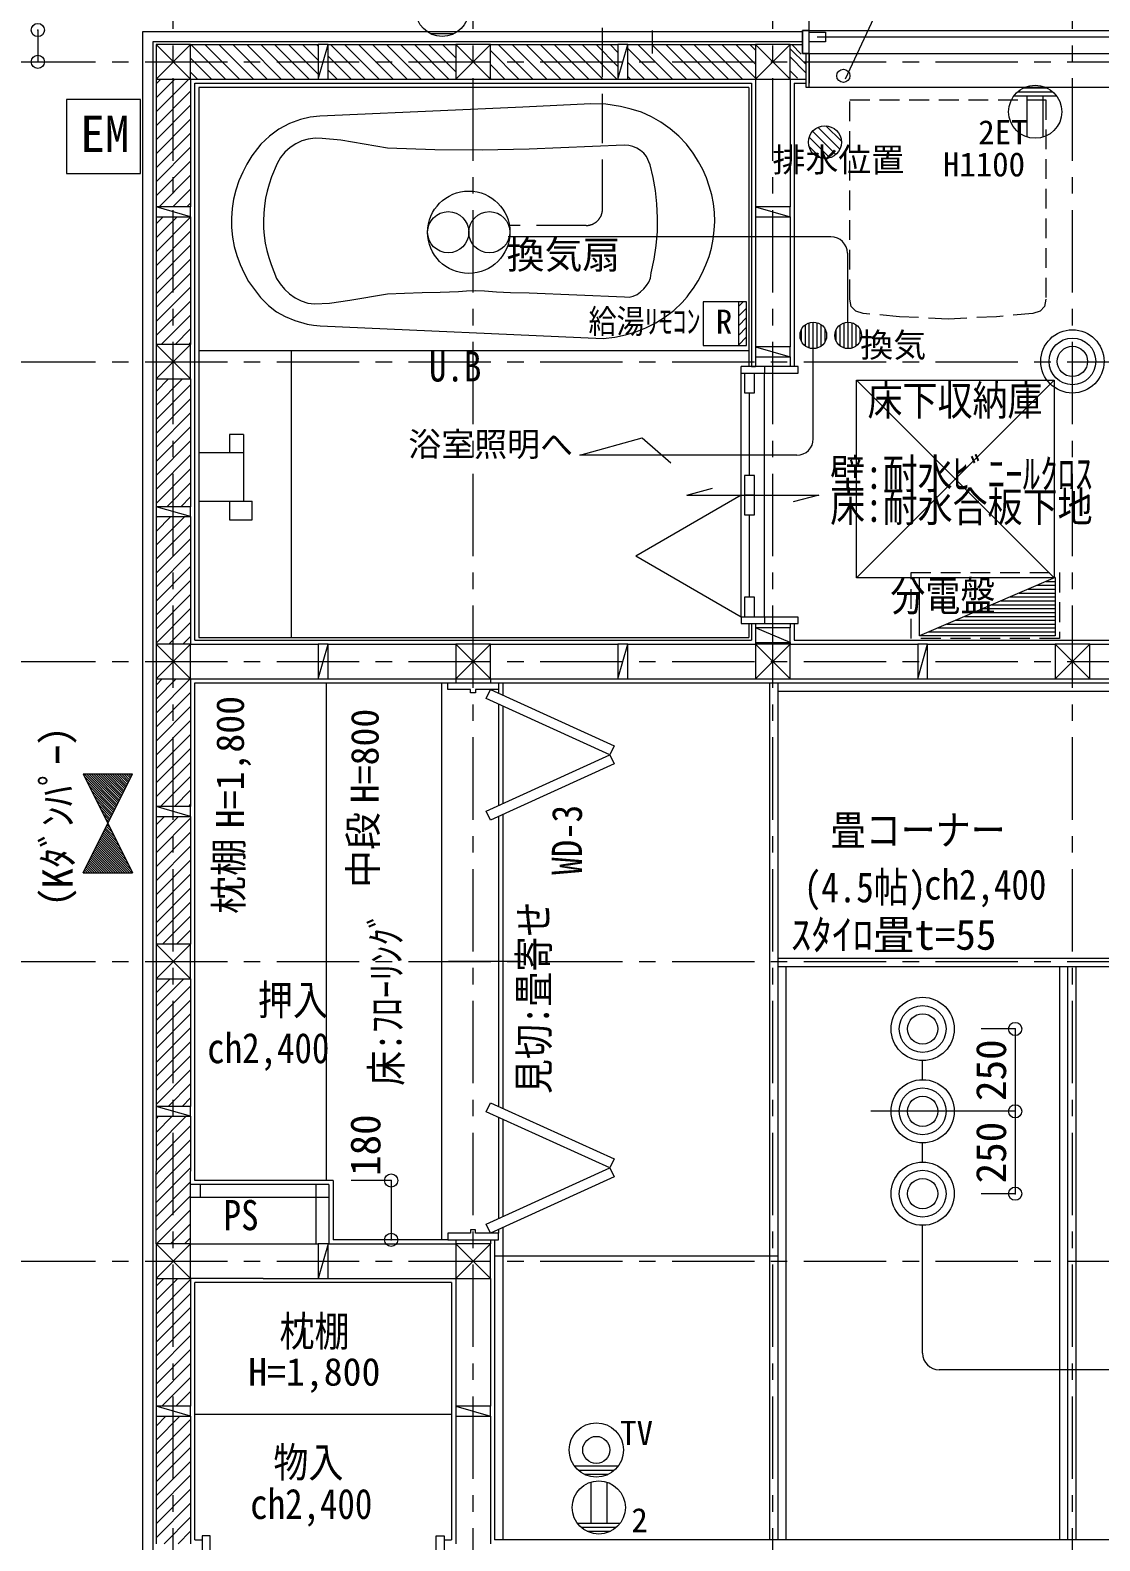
# Model space of a CAD drawing. Units: millimetres at full size, sheet at 1:50. Extents: x -16792 to 54909, y -26252 to 25759.
# Drawn here: x -5591 to -2343, y -940 to 3645 of the extents above; entities that cross this region are included whole.
import ezdxf
from ezdxf.enums import TextEntityAlignment as Align

# ---------------------------------------------------------------- set-up
doc = ezdxf.new("R2010")
doc.units = ezdxf.units.MM
doc.header["$LTSCALE"] = 50
doc.header["$PDMODE"] = 32
doc.header["$PDSIZE"] = 40
for name, pattern in [('CHAIN1', [8, 5, -1, 1, -1]), ('DASHED1', [1.8, 1.2, -0.6]), ('DASHED3', [4, 3, -1])]:
    doc.linetypes.add(name, pattern=pattern)
for name, color, linetype, lineweight in [('3-1_通り芯・通り番号', 7, 'Continuous', 13), ('3-2_柱(黄)', 4, 'Continuous', 5), ('3-3_仕上線(黄)', 3, 'Continuous', 20), ('3-4_下地・間柱(水色)', 4, 'Continuous', 5), ('3-5_サッシ・室内建具', 7, 'Continuous', 13), ('3-6_住宅設備・造作', 4, 'Continuous', 5), ('3-8_ハッチング', 1, 'Continuous', 9), ('3-9_建築設備', 5, 'Continuous', 13), ('3-A_文字', 7, 'Continuous', 13), ('3-F_寸法・方位', 7, 'Continuous', 13), ('8-1', 134, 'Continuous', 13), ('8-2', 6, 'Continuous', 13), ('8-A', 6, 'Continuous', 13), ('8-F', 7, 'Continuous', 13), ('C-0', 6, 'Continuous', 13)]:
    doc.layers.add(name, color=color, linetype=linetype, lineweight=lineweight)
doc.layers.add('C-A', color=6, linetype='Continuous')
doc.styles.add('ＭＳ ゴシック', font='')
doc.styles.get('ＭＳ ゴシック').set_extended_font_data('MS Gothic')

msp = doc.modelspace()

# ---------------------------------------------------------------- linework, layer by layer
at = {"layer": '3-1_通り芯・通り番号', "color": 1, "linetype": 'CHAIN1', "lineweight": 9}
for p, q in [((-5156.26, -5551.2), (-5156.26, 6242.32)), ((-4246.26, -5551.2), (-4246.26, 6242.32)), ((-3336.26, -5551.2), (-3336.26, 6242.32)), ((-2426.26, -5551.2), (-2426.26, 6242.32)), ((-7242.18, 3548.8), (4082.32, 3548.8)), ((-7242.18, 2638.8), (4082.32, 2638.8)), ((-7242.18, 1728.8), (4082.32, 1728.8)), ((-7242.18, 818.8), (4082.32, 818.8)), ((-7242.18, -91.2), (4082.32, -91.2))]:
    msp.add_line(p, q, dxfattribs=at)
at = {"layer": '3-2_柱(黄)'}
for p, q in [((-5208.76, 3601.3), (-5103.76, 3496.3)), ((-5103.76, 3601.3), (-5208.76, 3496.3)), ((-4298.76, 3601.3), (-4193.76, 3496.3)), ((-4193.76, 3601.3), (-4298.76, 3496.3)), ((-3388.76, 3601.3), (-3283.76, 3496.3)), ((-3283.76, 3601.3), (-3388.76, 3496.3)), ((-5208.76, 2586.3), (-5103.76, 2691.3)), ((-5208.76, 2691.3), (-5103.76, 2586.3)), ((-3283.76, 1786.3), (-3388.76, 1831.3)), ((-5208.76, 1781.3), (-5103.76, 1676.3)), ((-5103.76, 1781.3), (-5208.76, 1676.3)), ((-4298.76, 1781.3), (-4193.76, 1676.3)), ((-4193.76, 1781.3), (-4298.76, 1676.3)), ((-3388.76, 1781.3), (-3283.76, 1676.3)), ((-3283.76, 1781.3), (-3388.76, 1676.3)), ((-2478.76, 1781.3), (-2373.76, 1676.3)), ((-2373.76, 1781.3), (-2478.76, 1676.3)), ((-5208.76, 766.3), (-5103.76, 871.3)), ((-5208.76, 871.3), (-5103.76, 766.3)), ((-5208.76, -38.7), (-5103.76, -143.7)), ((-5103.76, -38.7), (-5208.76, -143.7)), ((-4298.76, -38.7), (-4193.76, -143.7)), ((-4193.76, -38.7), (-4298.76, -143.7))]:
    msp.add_line(p, q, dxfattribs=at)
at = {"layer": '3-2_柱(黄)', "color": 3, "lineweight": 20}
for points in [[(-5208.76, 3601.3), (-5208.76, 3496.3), (-5103.76, 3496.3), (-5103.76, 3601.3)], [(-4298.76, 3601.3), (-4298.76, 3496.3), (-4193.76, 3496.3), (-4193.76, 3601.3)], [(-3388.76, 3601.3), (-3388.76, 3496.3), (-3283.76, 3496.3), (-3283.76, 3601.3)], [(-5208.76, 2586.3), (-5103.76, 2586.3), (-5103.76, 2691.3), (-5208.76, 2691.3)], [(-5208.76, 1781.3), (-5208.76, 1676.3), (-5103.76, 1676.3), (-5103.76, 1781.3)], [(-4298.76, 1781.3), (-4298.76, 1676.3), (-4193.76, 1676.3), (-4193.76, 1781.3)], [(-3388.76, 1781.3), (-3388.76, 1676.3), (-3283.76, 1676.3), (-3283.76, 1781.3)], [(-2478.76, 1781.3), (-2478.76, 1676.3), (-2373.76, 1676.3), (-2373.76, 1781.3)], [(-5208.76, 766.3), (-5103.76, 766.3), (-5103.76, 871.3), (-5208.76, 871.3)], [(-5208.76, -38.7), (-5208.76, -143.7), (-5103.76, -143.7), (-5103.76, -38.7)], [(-4298.76, -38.7), (-4298.76, -143.7), (-4193.76, -143.7), (-4193.76, -38.7)]]:
    msp.add_lwpolyline(points, close=True, dxfattribs=at)
at = {"layer": '3-3_仕上線(黄)'}
for p, q in [((-5248.76, 3641.3), (-4246.26, 3641.3)), ((-5248.76, 2638.8), (-5248.76, 3641.3)), ((-4246.26, 3641.3), (-3246.26, 3641.3)), ((-5091.26, 3483.8), (-4246.26, 3483.8)), ((-5091.26, 2638.8), (-5091.26, 3483.8)), ((-4246.26, 3483.8), (-3401.26, 3483.8)), ((-3401.26, 3483.8), (-3401.26, 2623.8)), ((-3271.26, 3483.8), (-3271.26, 2623.8)), ((-3271.26, 3483.8), (-3236.26, 3483.8)), ((-5248.76, 1728.8), (-5248.76, 2638.8)), ((-5091.26, 1793.8), (-5091.26, 2638.8)), ((-3401.26, 1843.8), (-3401.26, 1793.8)), ((-3271.26, 1843.8), (-3271.26, 1793.8)), ((-5091.26, 1793.8), (-4246.26, 1793.8)), ((-4246.26, 1793.8), (-3401.26, 1793.8)), ((-5248.76, 818.8), (-5248.76, 1728.8)), ((-5091.26, 1663.8), (-4323.26, 1663.8)), ((-5091.26, 818.8), (-5091.26, 1663.8)), ((-5248.76, 181.8), (-5248.76, 818.8)), ((-5091.26, 153.8), (-5091.26, 818.8)), ((-5248.76, -91.2), (-5248.76, 181.8)), ((-4671.26, 153.8), (-5091.26, 153.8)), ((-4671.26, 153.8), (-4671.26, -26.2)), ((-4323.26, -26.2), (-4671.26, -26.2)), ((-5248.76, -1001.2), (-5248.76, -91.2)), ((-5091.26, -936.2), (-5091.26, -156.2)), ((-4311.26, -156.2), (-4311.26, -936.2)), ((-5091.26, -936.2), (-5068.26, -936.2)), ((-4334.26, -936.2), (-4311.26, -936.2)), ((-3336.26, -936.2), (-4181.26, -936.2)), ((-2426.26, -936.2), (-3336.26, -936.2)), ((-1451.26, -936.2), (-2426.26, -936.2))]:
    msp.add_line(p, q, dxfattribs=at)
for points in [[(-3271.26, 1793.8), (-2426.26, 1793.8), (-1581.26, 1793.8)], [(-4169.26, 1663.8), (-1581.26, 1663.8), (-1581.26, 1246.3)], [(-4181.26, -26.2), (-4181.26, -91.2), (-4181.26, -936.2)], [(-4311.26, -156.2), (-4883.26, -156.2), (-5091.26, -156.2)]]:
    msp.add_lwpolyline(points, dxfattribs=at)
at = {"layer": '3-4_下地・間柱(水色)'}
for p, q in [((-5217.76, 2638.8), (-5217.76, 3610.3)), ((-5217.76, 3610.3), (-4246.26, 3610.3)), ((-5103.76, 3601.3), (-4716.26, 3601.3)), ((-4716.26, 3496.3), (-4686.26, 3601.3)), ((-4686.26, 3601.3), (-4716.26, 3601.3)), ((-4716.26, 3601.3), (-4716.26, 3496.3)), ((-4686.26, 3496.3), (-4686.26, 3601.3)), ((-4686.26, 3601.3), (-4298.76, 3601.3)), ((-4246.26, 3610.3), (-3246.26, 3610.3)), ((-4193.76, 3601.3), (-3806.26, 3601.3)), ((-3806.26, 3496.3), (-3776.26, 3601.3)), ((-3776.26, 3601.3), (-3806.26, 3601.3)), ((-3806.26, 3601.3), (-3806.26, 3496.3)), ((-3776.26, 3601.3), (-3388.76, 3601.3)), ((-3776.26, 3496.3), (-3776.26, 3601.3)), ((-3283.76, 3601.3), (-3246.26, 3601.3)), ((-5103.76, 3496.3), (-5103.76, 3108.8)), ((-5103.76, 3496.3), (-4716.26, 3496.3)), ((-4716.26, 3496.3), (-4686.26, 3496.3)), ((-4686.26, 3496.3), (-4298.76, 3496.3)), ((-4193.76, 3496.3), (-3806.26, 3496.3)), ((-3806.26, 3496.3), (-3776.26, 3496.3)), ((-3776.26, 3496.3), (-3388.76, 3496.3)), ((-3388.76, 3496.3), (-3388.76, 3108.8)), ((-3283.76, 3496.3), (-3261.26, 3496.3)), ((-3283.76, 3496.3), (-3283.76, 3108.8)), ((-3132.67, 3283.91), (-3199.09, 3350.33)), ((-3128.08, 3307.6), (-3175.39, 3354.92)), ((-3162.71, 3257.38), (-3225.61, 3320.28)), ((-3144.72, 3267.68), (-3215.32, 3338.27)), ((-3190.08, 3256.46), (-3226.53, 3292.92)), ((-5103.76, 3078.8), (-5208.76, 3108.8)), ((-5103.76, 3108.8), (-5208.76, 3108.8)), ((-5208.76, 3078.8), (-5208.76, 2691.3)), ((-5208.76, 3078.8), (-5103.76, 3078.8)), ((-5103.76, 3078.8), (-5103.76, 3108.8)), ((-5103.76, 3078.8), (-5103.76, 2691.3)), ((-3388.76, 3108.8), (-3283.76, 3078.8)), ((-3388.76, 3108.8), (-3388.76, 3078.8)), ((-3283.76, 3108.8), (-3388.76, 3108.8)), ((-3388.76, 3078.8), (-3283.76, 3078.8)), ((-3388.76, 3078.8), (-3388.76, 2683.8)), ((-3283.76, 3078.8), (-3283.76, 3108.8)), ((-3283.76, 3078.8), (-3283.76, 2683.8)), ((-3388.76, 2683.8), (-3283.76, 2653.8)), ((-3388.76, 2683.8), (-3388.76, 2653.8)), ((-3283.76, 2683.8), (-3388.76, 2683.8)), ((-3283.76, 2653.8), (-3283.76, 2683.8)), ((-5217.76, 1728.8), (-5217.76, 2638.8)), ((-3388.76, 2653.8), (-3283.76, 2653.8)), ((-3388.76, 2653.8), (-3388.76, 2623.8)), ((-3283.76, 2653.8), (-3283.76, 2623.8)), ((-5208.76, 2586.3), (-5208.76, 2198.8)), ((-5103.76, 2586.3), (-5103.76, 2198.8)), ((-5103.76, 2168.8), (-5208.76, 2198.8)), ((-5208.76, 2198.8), (-5208.76, 2168.8)), ((-5103.76, 2198.8), (-5208.76, 2198.8)), ((-5208.76, 2168.8), (-5103.76, 2168.8)), ((-5208.76, 2168.8), (-5208.76, 1781.3)), ((-5103.76, 2168.8), (-5103.76, 2198.8)), ((-5103.76, 2168.8), (-5103.76, 1781.3)), ((-3388.76, 1843.8), (-3388.76, 1831.3)), ((-3283.76, 1843.8), (-3283.76, 1831.3)), ((-3388.76, 1831.3), (-3388.76, 1786.3)), ((-3283.76, 1831.3), (-3388.76, 1831.3)), ((-3283.76, 1786.3), (-3283.76, 1831.3)), ((-5103.76, 1781.3), (-4716.26, 1781.3)), ((-4716.26, 1676.3), (-4686.26, 1781.3)), ((-4686.26, 1781.3), (-4716.26, 1781.3)), ((-4716.26, 1781.3), (-4716.26, 1676.3)), ((-4686.26, 1676.3), (-4686.26, 1781.3)), ((-4686.26, 1781.3), (-4298.76, 1781.3)), ((-4193.76, 1781.3), (-3806.26, 1781.3)), ((-3806.26, 1676.3), (-3776.26, 1781.3)), ((-3776.26, 1781.3), (-3806.26, 1781.3)), ((-3806.26, 1781.3), (-3806.26, 1676.3)), ((-3776.26, 1676.3), (-3776.26, 1781.3)), ((-3776.26, 1781.3), (-3388.76, 1781.3)), ((-3388.76, 1786.3), (-3283.76, 1786.3)), ((-3388.76, 1786.3), (-3388.76, 1781.3)), ((-3283.76, 1786.3), (-3283.76, 1781.3)), ((-3283.76, 1781.3), (-2896.26, 1781.3)), ((-2896.26, 1676.3), (-2866.26, 1781.3)), ((-2866.26, 1781.3), (-2896.26, 1781.3)), ((-2896.26, 1781.3), (-2896.26, 1676.3)), ((-2866.26, 1676.3), (-2866.26, 1781.3)), ((-2866.26, 1781.3), (-2478.76, 1781.3)), ((-2373.76, 1781.3), (-1986.26, 1781.3)), ((-5217.76, 818.8), (-5217.76, 1728.8)), ((-5208.76, 1676.3), (-5208.76, 1288.8)), ((-5103.76, 1676.3), (-5103.76, 1288.8)), ((-5103.76, 1676.3), (-4716.26, 1676.3)), ((-4716.26, 1676.3), (-4686.26, 1676.3)), ((-4691.26, 153.8), (-4691.26, 1663.8)), ((-4686.26, 1676.3), (-4298.76, 1676.3)), ((-4341.26, -26.2), (-4341.26, 1663.8)), ((-4298.76, 1676.3), (-4298.76, 1663.8)), ((-4193.76, 1676.3), (-4193.76, 1663.8)), ((-4193.76, 1676.3), (-3806.26, 1676.3)), ((-3806.26, 1676.3), (-3776.26, 1676.3)), ((-3776.26, 1676.3), (-3388.76, 1676.3)), ((-3321.26, 1663.8), (-3321.26, -936.2)), ((-3283.76, 1676.3), (-2896.26, 1676.3)), ((-2896.26, 1676.3), (-2866.26, 1676.3)), ((-2866.26, 1676.3), (-2478.76, 1676.3)), ((-2373.76, 1676.3), (-1986.26, 1676.3)), ((-4298.76, 1643.8), (-4298.76, 1643.7)), ((-4169.26, 1643.8), (-4169.26, 1632.66)), ((-4169.26, 1599.7), (-4169.26, 1291.73)), ((-5103.76, 1258.8), (-5208.76, 1288.8)), ((-5208.76, 1288.8), (-5208.76, 1258.8)), ((-5103.76, 1288.8), (-5208.76, 1288.8)), ((-5103.76, 1258.8), (-5103.76, 1288.8)), ((-5208.76, 1258.8), (-5208.76, 871.3)), ((-5208.76, 1258.8), (-5103.76, 1258.8)), ((-5103.76, 1258.8), (-5103.76, 871.3)), ((-4169.26, 1258.78), (-4169.26, 378.83)), ((-5217.76, 181.8), (-5217.76, 818.8)), ((-3321.26, 803.8), (-1581.26, 803.8)), ((-2441.26, 803.8), (-2441.26, -936.2)), ((-5208.76, 766.3), (-5208.76, 378.8)), ((-5103.76, 766.3), (-5103.76, 378.8)), ((-5103.76, 348.8), (-5208.76, 378.8)), ((-5208.76, 378.8), (-5208.76, 348.8)), ((-5103.76, 378.8), (-5208.76, 378.8)), ((-5103.76, 348.8), (-5103.76, 378.8)), ((-5208.76, 348.8), (-5103.76, 348.8)), ((-5208.76, 348.8), (-5208.76, 181.8)), ((-5103.76, 348.8), (-5103.76, 199.8)), ((-4169.26, 345.87), (-4169.26, 37.9)), ((-5217.76, -91.2), (-5217.76, 181.8)), ((-5208.76, -38.7), (-5208.76, 181.8)), ((-5103.76, -38.7), (-5103.76, 163.8)), ((-4683.76, 141.75), (-5103.76, 141.75)), ((-5073.76, 101.75), (-5073.76, 141.75)), ((-4723.76, 141.75), (-4723.76, -38.7)), ((-4683.76, 141.75), (-4683.76, -38.7)), ((-4683.76, 101.75), (-5103.76, 101.75)), ((-4169.26, 4.94), (-4169.26, -6.2)), ((-5103.76, -38.7), (-4716.26, -38.7)), ((-4686.26, -38.7), (-4716.26, -143.7)), ((-4716.26, -38.7), (-4716.26, -143.7)), ((-4686.26, -38.7), (-4716.26, -38.7)), ((-4298.76, -26.2), (-4298.76, -38.7)), ((-4193.76, -26.2), (-4193.76, -38.7)), ((-5217.76, -1001.2), (-5217.76, -91.2)), ((-3321.26, -76.2), (-4181.26, -76.2)), ((-5208.76, -143.7), (-5208.76, -531.2)), ((-4883.26, -143.7), (-5103.76, -143.7)), ((-5103.76, -143.7), (-5103.76, -531.2)), ((-4883.26, -143.7), (-4716.26, -143.7)), ((-4716.26, -143.7), (-4686.26, -143.7)), ((-4686.26, -143.7), (-4298.76, -143.7)), ((-4298.76, -143.7), (-4298.76, -531.2)), ((-4193.76, -143.7), (-4193.76, -531.2)), ((-5103.76, -561.2), (-5208.76, -531.2)), ((-5208.76, -531.2), (-5208.76, -561.2)), ((-5103.76, -531.2), (-5208.76, -531.2)), ((-5103.76, -561.2), (-5103.76, -531.2)), ((-4298.76, -531.2), (-4193.76, -561.2)), ((-4298.76, -531.2), (-4298.76, -561.2)), ((-4193.76, -531.2), (-4298.76, -531.2)), ((-4193.76, -561.2), (-4193.76, -531.2)), ((-5208.76, -561.2), (-5103.76, -561.2)), ((-5208.76, -561.2), (-5208.76, -948.7)), ((-5103.76, -561.2), (-5103.76, -948.7)), ((-4311.26, -556.2), (-5091.26, -556.2)), ((-4298.76, -561.2), (-4193.76, -561.2)), ((-4298.76, -561.2), (-4298.76, -948.7)), ((-4193.76, -561.2), (-4193.76, -948.7))]:
    msp.add_line(p, q, dxfattribs=at)
at = {"layer": '3-4_下地・間柱(水色)', "color": 1, "lineweight": 9}
for p, q in [((-4156.26, 1663.8), (-4156.26, 1626.75)), ((-3346.26, 1663.8), (-3346.26, -936.2)), ((-3321.26, 1638.8), (-1581.26, 1638.8)), ((-4156.26, 1593.79), (-4156.26, 1297.65)), ((-4156.26, 1264.69), (-4156.26, 372.91)), ((-3321.26, 828.8), (-1581.26, 828.8)), ((-3296.26, 803.8), (-3296.26, -936.2)), ((-2466.26, 803.8), (-2466.26, -936.2)), ((-2416.26, 803.8), (-2416.26, -936.2)), ((-4156.26, 339.96), (-4156.26, 43.81)), ((-4156.26, 10.86), (-4156.26, -936.2))]:
    msp.add_line(p, q, dxfattribs=at)
at = {"layer": '3-4_下地・間柱(水色)'}
for points in [[(-5208.76, 3496.3), (-5208.76, 3108.8), (-5208.76, 3078.8)], [(-4686.26, -143.7), (-4686.26, -38.7), (-4298.76, -38.7)]]:
    msp.add_lwpolyline(points, dxfattribs=at)
msp.add_circle((-3178.01, 3304.98), 50, dxfattribs=at)
at = {"layer": '3-5_サッシ・室内建具'}
for p, q in [((-3226.26, 3644.3), (-3246.26, 3644.3)), ((-3246.26, 3574.3), (-3246.26, 3644.3)), ((-3246.26, 3644.3), (-1626.26, 3644.3)), ((-3246.26, 3641.3), (-3246.26, 3632.3)), ((-3226.26, 3471.8), (-3226.26, 3644.3)), ((-3201.26, 3624.3), (-1651.26, 3624.3)), ((-3226.26, 3574.3), (-3246.26, 3574.3)), ((-3246.26, 3574.3), (-1626.26, 3574.3)), ((-3236.26, 3471.8), (-1616.26, 3471.8)), ((-3259.26, 2623.8), (-3431.76, 2623.8)), ((-3431.76, 2603.8), (-3431.76, 2623.8)), ((-3401.26, 2623.8), (-3388.76, 2623.8)), ((-3361.76, 2623.8), (-3361.76, 2603.8)), ((-3259.26, 2603.8), (-3259.26, 2623.8)), ((-3431.76, 1863.8), (-3431.76, 2603.8)), ((-3431.76, 2603.8), (-3259.26, 2603.8)), ((-3421.76, 2603.8), (-3421.76, 2543.8)), ((-3391.76, 2543.8), (-3391.76, 2603.8)), ((-3361.76, 1863.8), (-3361.76, 2603.8)), ((-3421.76, 2543.8), (-3391.76, 2543.8)), ((-3406.76, 2293.8), (-3406.76, 2543.8)), ((-3421.76, 2293.8), (-3421.76, 2173.8)), ((-3391.76, 2293.8), (-3421.76, 2293.8)), ((-3391.76, 2173.8), (-3391.76, 2293.8)), ((-3596.76, 2233.8), (-3519.48, 2254.51)), ((-3431.86, 2233.8), (-3752.29, 2048.8)), ((-3596.76, 2233.8), (-3196.76, 2233.8)), ((-3391.76, 2233.8), (-3421.76, 2233.8)), ((-3196.76, 2233.8), (-3274.03, 2213.1)), ((-3421.76, 2173.8), (-3391.76, 2173.8)), ((-3406.76, 1923.8), (-3406.76, 2173.8)), ((-3431.86, 1863.8), (-3752.29, 2048.8)), ((-3391.76, 1863.8), (-3391.76, 1923.8)), ((-3259.26, 1863.8), (-3431.76, 1863.8)), ((-3431.76, 1863.8), (-3431.76, 1843.8)), ((-3401.26, 1843.8), (-3388.76, 1843.8)), ((-3361.76, 1863.8), (-3361.76, 1843.8)), ((-4323.26, 1643.8), (-4323.26, 1663.8)), ((-4323.26, 1663.8), (-4169.26, 1663.8)), ((-4169.26, 1663.8), (-4169.26, 1643.8)), ((-4253.76, 1643.8), (-4323.26, 1643.8)), ((-4253.76, 1633.8), (-4253.76, 1643.8)), ((-4169.26, 1643.8), (-4238.76, 1643.8)), ((-4101.26, 818.8), (-4321.26, 818.8)), ((-4238.76, -6.2), (-4238.76, 3.8)), ((-4253.76, -6.2), (-4323.26, -6.2)), ((-4323.26, -6.2), (-4323.26, -26.2)), ((-4169.26, -6.2), (-4238.76, -6.2)), ((-5044.26, -924.2), (-5068.26, -924.2)), ((-5044.26, -993.7), (-5044.26, -924.2)), ((-4358.26, -924.2), (-4334.26, -924.2)), ((-4358.26, -993.7), (-4358.26, -924.2)), ((-4334.26, -924.2), (-4334.26, -1078.2))]:
    msp.add_line(p, q, dxfattribs=at)
at = {"layer": '3-5_サッシ・室内建具', "linetype": 'DASHED1'}
msp.add_lwpolyline([(-3226.26, 3644.3), (-3226.26, 3894.3), (-1626.26, 3894.3)], dxfattribs=at)
at = {"layer": '3-5_サッシ・室内建具'}
for points in [[(-3115.02, 3497.55), (-3001.03, 3742.8), (-2581.39, 3742.8)], [(-3246.26, 3641.3), (-3246.26, 3574.3), (-3226.26, 3574.3), (-3226.26, 3483.8)], [(-3226.26, 3639.3), (-3176.26, 3639.3), (-3176.26, 3609.3), (-3226.26, 3609.3)], [(-3236.26, 3574.3), (-3236.26, 3471.8), (-3226.26, 3471.8)], [(-3391.76, 1923.8), (-3421.76, 1923.8), (-3421.76, 1863.8)], [(-3431.76, 1843.8), (-3259.26, 1843.8), (-3259.26, 1863.8)], [(-4238.76, 1643.8), (-4238.76, 1633.8), (-4253.76, 1633.8)], [(-4238.76, 3.8), (-4253.76, 3.8), (-4253.76, -6.2)], [(-4323.26, -26.2), (-4169.26, -26.2), (-4169.26, -6.2)], [(-5068.26, -924.2), (-5068.26, -1078.2), (-5044.26, -1078.2)]]:
    msp.add_lwpolyline(points, dxfattribs=at)
for points in [[(-4193.76, 1247.63), (-4206.18, 1274.94), (-3830.69, 1445.72), (-4206.18, 1616.49), (-4193.76, 1643.8), (-3818.27, 1473.03), (-3830.69, 1445.72), (-3818.27, 1418.41)], [(-4193.76, -6.2), (-4206.18, 21.11), (-3830.69, 191.89), (-4206.18, 362.66), (-4193.76, 389.97), (-3818.27, 219.19), (-3830.69, 191.89), (-3818.27, 164.58)]]:
    msp.add_lwpolyline(points, close=True, dxfattribs=at)
msp.add_circle((-3122.05, 3506.34), 20.02, dxfattribs=at)
at = {"layer": '3-6_住宅設備・造作'}
for p, q in [((-3408.76, 3471.3), (-5078.76, 3471.3)), ((-3408.76, 3471.3), (-3408.76, 2623.8)), ((-3408.76, 2671.3), (-5078.76, 2671.3)), ((-4798.76, 2671.3), (-4798.76, 1801.3)), ((-3082.09, 1982.97), (-2482.09, 2582.97)), ((-3082.09, 2582.97), (-2482.09, 2582.97)), ((-4985.76, 2418.3), (-4985.76, 2362.3)), ((-4942.76, 2418.3), (-4985.76, 2418.3)), ((-4942.76, 2418.3), (-4942.76, 2215.3)), ((-4942.76, 2362.3), (-5078.76, 2362.3)), ((-5078.76, 2215.3), (-4916.76, 2215.3)), ((-4985.76, 2215.3), (-4985.76, 2159.3)), ((-3408.76, 1843.8), (-3408.76, 1801.3))]:
    msp.add_line(p, q, dxfattribs=at)
at = {"layer": '3-6_住宅設備・造作', "linetype": 'DASHED1'}
for p, q in [((-2506.86, 3433.3), (-2506.86, 2828.3)), ((-3097.86, 2806.3), (-3101.86, 2828.3)), ((-3083.86, 2792.3), (-3097.86, 2806.3)), ((-2510.86, 2806.3), (-2524.86, 2792.3)), ((-2506.86, 2828.3), (-2510.86, 2806.3)), ((-3061.86, 2785.3), (-3083.86, 2792.3)), ((-2951.86, 2775.3), (-3061.86, 2785.3)), ((-2803.86, 2768.3), (-2951.86, 2775.3)), ((-2656.86, 2775.3), (-2803.86, 2768.3)), ((-2546.86, 2785.3), (-2656.86, 2775.3)), ((-2524.86, 2792.3), (-2546.86, 2785.3))]:
    msp.add_line(p, q, dxfattribs=at)
at = {"layer": '3-6_住宅設備・造作'}
for points in [[(-5078.76, 3471.3), (-5078.76, 1801.3), (-3408.76, 1801.3)], [(-3521.64, 3145.59), (-3529.64, 3171.59), (-3537.64, 3196.59), (-3548.64, 3221.59), (-3561.64, 3245.59), (-3575.64, 3268.59), (-3577.64, 3271.59), (-3598.64, 3298.59), (-3621.64, 3323.59), (-3647.64, 3345.59), (-3675.64, 3365.59), (-3704.64, 3381.59), (-3734.64, 3395.59), (-3766.64, 3405.59), (-3798.64, 3413.59), (-3842.64, 3420.59), (-3888.64, 3421.59), (-4094.64, 3411.59), (-4299.64, 3402.59), (-4711.64, 3383.59), (-4740.64, 3380.59), (-4769.64, 3373.59), (-4803.64, 3361.59), (-4835.64, 3344.59), (-4864.64, 3323.59), (-4877.64, 3311.59), (-4890.64, 3298.59), (-4900.64, 3285.59), (-4917.64, 3263.59), (-4932.64, 3238.59), (-4945.64, 3213.59), (-4957.64, 3187.59), (-4966.64, 3159.59), (-4973.64, 3131.59), (-4977.64, 3103.59), (-4979.64, 3074.59)], [(-4505.64, 3286.59), (-4647.64, 3311.59), (-4704.64, 3316.59), (-4725.64, 3317.59), (-4746.64, 3314.59), (-4765.64, 3308.59), (-4784.64, 3299.59), (-4801.64, 3288.59), (-4817.64, 3274.59), (-4830.64, 3258.59), (-4840.64, 3240.59), (-4858.64, 3199.59), (-4865.64, 3177.59), (-4871.64, 3156.59), (-4876.64, 3134.59), (-4879.64, 3111.59), (-4881.64, 3089.59), (-4882.64, 3066.59), (-4882.64, 3043.59), (-4880.64, 3021.59), (-4877.64, 2998.59), (-4872.64, 2976.59), (-4866.64, 2954.59), (-4859.64, 2933.59), (-4842.64, 2891.59), (-4831.64, 2874.59), (-4818.64, 2858.59), (-4803.64, 2844.59), (-4786.64, 2832.59), (-4767.64, 2823.59), (-4747.47, 2816.15), (-4728.04, 2813.9), (-4681.84, 2816.15), (-4620.43, 2826.01), (-4505.64, 2844.59)], [(-3737.64, 3279.59), (-3748.64, 3286.59), (-3760.64, 3291.59), (-3773.64, 3294.59), (-3787.64, 3295.59), (-4075.64, 3283.59), (-4218.64, 3280.59), (-4362.64, 3281.59), (-4505.64, 3286.59)], [(-4505.64, 2844.59), (-4454.64, 2846.59), (-4400.64, 2848.59), (-4345.64, 2849.59), (-4317.64, 2850.59), (-4290.64, 2851.59), (-4266.64, 2853.59), (-4238.64, 2854.59), (-4211.64, 2853.59), (-4174.64, 2850.59), (-4132.64, 2848.59), (-4075.64, 2847.59), (-3786.64, 2835.59), (-3772.64, 2834.59), (-3759.64, 2837.59), (-3747.64, 2842.59), (-3737.64, 2850.59), (-3727.64, 2859.59), (-3719.64, 2869.59), (-3712.64, 2880.59), (-3707.64, 2892.59), (-3705.64, 2908.59), (-3696.64, 2949.59), (-3690.64, 2991.59), (-3686.64, 3033.59), (-3686.64, 3075.59), (-3688.64, 3117.59), (-3692.64, 3158.59), (-3699.64, 3197.59), (-3708.64, 3236.59), (-3719.64, 3261.59), (-3727.64, 3271.59), (-3737.64, 3279.59)], [(-4979.64, 3074.59), (-4979.64, 3045.59), (-4976.64, 3016.59), (-4971.64, 2988.59), (-4963.64, 2960.59), (-4953.64, 2933.59), (-4941.64, 2907.59), (-4927.64, 2882.59), (-4915.64, 2865.59), (-4891.64, 2833.59), (-4867.64, 2809.59), (-4842.64, 2790.59), (-4816.64, 2775.59), (-4787.64, 2763.59), (-4749.64, 2752.59), (-4730.64, 2749.59), (-4710.64, 2747.59), (-3851.64, 2709.59), (-3815.64, 2713.59), (-3783.64, 2720.59), (-3751.64, 2729.59), (-3721.64, 2741.59), (-3691.64, 2756.59), (-3662.64, 2774.59), (-3636.64, 2794.59), (-3611.64, 2818.59), (-3596.64, 2835.59), (-3589.64, 2844.59), (-3576.64, 2861.59), (-3562.64, 2884.59), (-3550.64, 2907.59), (-3539.64, 2932.59), (-3529.64, 2957.59), (-3522.64, 2983.59), (-3517.64, 3010.59), (-3514.64, 3037.59), (-3512.64, 3064.59), (-3513.64, 3091.59), (-3516.64, 3118.59), (-3521.64, 3145.59)], [(-2482.09, 2582.97), (-2482.09, 1982.97), (-3082.09, 1982.97), (-3082.09, 2582.97), (-2482.09, 1982.97)], [(-4985.76, 2159.3), (-4916.76, 2159.3), (-4916.76, 2215.3)]]:
    msp.add_lwpolyline(points, dxfattribs=at)
at = {"layer": '3-6_住宅設備・造作', "linetype": 'DASHED1'}
msp.add_lwpolyline([(-3101.86, 2828.3), (-3101.86, 3433.3), (-2506.86, 3433.3)], dxfattribs=at)
at = {"layer": '3-8_ハッチング'}
for p, q in [((-5103.16, 3601.3), (-4998.16, 3496.3)), ((-5060.73, 3601.3), (-4955.73, 3496.3)), ((-5018.3, 3601.3), (-4913.3, 3496.3)), ((-4975.88, 3601.3), (-4870.88, 3496.3)), ((-4933.45, 3601.3), (-4828.45, 3496.3)), ((-4891.02, 3601.3), (-4786.02, 3496.3)), ((-4848.6, 3601.3), (-4743.6, 3496.3)), ((-4806.17, 3601.3), (-4716.26, 3511.39)), ((-4763.74, 3601.3), (-4716.26, 3553.82)), ((-4721.32, 3601.3), (-4716.26, 3596.24)), ((-4678.89, 3601.3), (-4573.89, 3496.3)), ((-4636.47, 3601.3), (-4531.47, 3496.3)), ((-4594.04, 3601.3), (-4489.04, 3496.3)), ((-4551.61, 3601.3), (-4446.61, 3496.3)), ((-4509.19, 3601.3), (-4404.19, 3496.3)), ((-4466.76, 3601.3), (-4361.76, 3496.3)), ((-4424.33, 3601.3), (-4319.33, 3496.3)), ((-4381.91, 3601.3), (-4298.76, 3518.15)), ((-4339.48, 3601.3), (-4298.76, 3560.58)), ((-4193.76, 3582.86), (-4107.2, 3496.3)), ((-4169.77, 3601.3), (-4064.77, 3496.3)), ((-4127.35, 3601.3), (-4022.35, 3496.3)), ((-4084.92, 3601.3), (-3979.92, 3496.3)), ((-4042.5, 3601.3), (-3937.5, 3496.3)), ((-4000.07, 3601.3), (-3895.07, 3496.3)), ((-3957.64, 3601.3), (-3852.64, 3496.3)), ((-3915.22, 3601.3), (-3810.22, 3496.3)), ((-3872.79, 3601.3), (-3806.26, 3534.77)), ((-3830.36, 3601.3), (-3806.26, 3577.2)), ((-3776.26, 3589.62), (-3682.94, 3496.3)), ((-3745.51, 3601.3), (-3640.51, 3496.3)), ((-3703.08, 3601.3), (-3598.08, 3496.3)), ((-3660.66, 3601.3), (-3555.66, 3496.3)), ((-3618.23, 3601.3), (-3513.23, 3496.3)), ((-3575.81, 3601.3), (-3470.81, 3496.3)), ((-3533.38, 3601.3), (-3428.38, 3496.3)), ((-3490.95, 3601.3), (-3388.76, 3499.11)), ((-3448.53, 3601.3), (-3388.76, 3541.53)), ((-3406.1, 3601.3), (-3388.76, 3583.96)), ((-3283.15, 3588.2), (-3236.26, 3541.31)), ((-3278.82, 3601.3), (-3249.61, 3572.09)), ((-5103.76, 3559.48), (-5040.58, 3496.3)), ((-4686.26, 3566.24), (-4616.32, 3496.3)), ((-4193.76, 3540.43), (-4149.63, 3496.3)), ((-3776.26, 3547.2), (-3725.36, 3496.3)), ((-3283.76, 3563.81), (-3236.85, 3516.9)), ((-5208.76, 3481.59), (-5194.05, 3496.3)), ((-5208.76, 3439.17), (-5151.62, 3496.3)), ((-5208.76, 3396.74), (-5109.2, 3496.3)), ((-5103.76, 3517.05), (-5083.01, 3496.3)), ((-5103.76, 3496.3), (-4716.26, 3496.3)), ((-5103.76, 3496.3), (-5103.76, 3108.8)), ((-4686.26, 3523.82), (-4658.74, 3496.3)), ((-4686.26, 3496.3), (-4298.76, 3496.3)), ((-4193.76, 3498.01), (-4192.05, 3496.3)), ((-4193.76, 3496.3), (-3806.26, 3496.3)), ((-3776.26, 3504.77), (-3767.79, 3496.3)), ((-3776.26, 3496.3), (-3388.76, 3496.3)), ((-3283.76, 3521.39), (-3261.26, 3498.89)), ((-3283.76, 3496.3), (-3236.26, 3496.3)), ((-5208.76, 3354.31), (-5103.76, 3459.31)), ((-5208.76, 3311.89), (-5103.76, 3416.89)), ((-5208.76, 3269.46), (-5103.76, 3374.46)), ((-5208.76, 3227.03), (-5103.76, 3332.03)), ((-5208.76, 3184.61), (-5103.76, 3289.61)), ((-5208.76, 3142.18), (-5103.76, 3247.18)), ((-5199.71, 3108.8), (-5103.76, 3204.75)), ((-5103.76, 3162.33), (-5157.28, 3108.8)), ((-5103.76, 3119.9), (-5114.86, 3108.8)), ((-5187.28, 3078.8), (-5208.76, 3057.33)), ((-5144.86, 3078.8), (-5208.76, 3014.9)), ((-5208.76, 2972.47), (-5103.76, 3077.47)), ((-5103.76, 3078.8), (-5103.76, 2691.3)), ((-5208.76, 2930.05), (-5103.76, 3035.05)), ((-5208.76, 2887.62), (-5103.76, 2992.62)), ((-5208.76, 2845.2), (-5103.76, 2950.2)), ((-5208.76, 2802.77), (-5103.76, 2907.77)), ((-5208.76, 2760.34), (-5103.76, 2865.34)), ((-5208.76, 2717.92), (-5103.76, 2822.92)), ((-5192.95, 2691.3), (-5103.76, 2780.49)), ((-5150.52, 2691.3), (-5103.76, 2738.06)), ((-5108.09, 2691.3), (-5103.76, 2695.64)), ((-5208.76, 2548.21), (-5170.67, 2586.3)), ((-5208.76, 2505.78), (-5128.24, 2586.3)), ((-5208.76, 2463.36), (-5103.76, 2568.36)), ((-5103.76, 2586.3), (-5103.76, 2198.8)), ((-5208.76, 2420.93), (-5103.76, 2525.93)), ((-5208.76, 2378.51), (-5103.76, 2483.51)), ((-5208.76, 2336.08), (-5103.76, 2441.08)), ((-5208.76, 2293.65), (-5103.76, 2398.65)), ((-5208.76, 2251.23), (-5103.76, 2356.23)), ((-5208.76, 2208.8), (-5103.76, 2313.8)), ((-5103.76, 2271.37), (-5176.33, 2198.8)), ((-5103.76, 2228.95), (-5133.9, 2198.8)), ((-5163.9, 2168.8), (-5208.76, 2123.95)), ((-5208.76, 2081.52), (-5121.48, 2168.8)), ((-5206.33, 2168.8), (-5208.76, 2166.37)), ((-5103.76, 2168.8), (-5103.76, 1781.3)), ((-5208.76, 2039.09), (-5103.76, 2144.09)), ((-5208.76, 1996.67), (-5103.76, 2101.67)), ((-5208.76, 1954.24), (-5103.76, 2059.24)), ((-5208.76, 1911.81), (-5103.76, 2016.81)), ((-5208.76, 1869.39), (-5103.76, 1974.39)), ((-5208.76, 1826.96), (-5103.76, 1931.96)), ((-5208.76, 1784.54), (-5103.76, 1889.54)), ((-5169.57, 1781.3), (-5103.76, 1847.11)), ((-5127.14, 1781.3), (-5103.76, 1804.68)), ((-5208.76, 1657.26), (-5189.71, 1676.3)), ((-5208.76, 1614.83), (-5147.29, 1676.3)), ((-5208.76, 1572.4), (-5104.86, 1676.3)), ((-5103.76, 1676.3), (-5103.76, 1288.8)), ((-5208.76, 1529.98), (-5103.76, 1634.98)), ((-5208.76, 1487.55), (-5103.76, 1592.55)), ((-5208.76, 1445.12), (-5103.76, 1550.12)), ((-5208.76, 1402.7), (-5103.76, 1507.7)), ((-5208.76, 1360.27), (-5103.76, 1465.27)), ((-5208.76, 1317.84), (-5103.76, 1422.84)), ((-5195.38, 1288.8), (-5103.76, 1380.42)), ((-5103.76, 1337.99), (-5152.95, 1288.8)), ((-5103.76, 1295.57), (-5110.52, 1288.8)), ((-5182.95, 1258.8), (-5208.76, 1232.99)), ((-5140.52, 1258.8), (-5208.76, 1190.57)), ((-5208.76, 1148.14), (-5103.76, 1253.14)), ((-5103.76, 1258.8), (-5103.76, 871.3)), ((-5208.76, 1105.71), (-5103.76, 1210.71)), ((-5208.76, 1063.29), (-5103.76, 1168.29)), ((-5208.76, 1020.86), (-5103.76, 1125.86)), ((-5208.76, 978.43), (-5103.76, 1083.43)), ((-5208.76, 936.01), (-5103.76, 1041.01)), ((-5208.76, 893.58), (-5103.76, 998.58)), ((-5188.61, 871.3), (-5103.76, 956.15)), ((-5146.19, 871.3), (-5103.76, 913.73)), ((-5208.76, 723.88), (-5166.33, 766.3)), ((-5208.76, 681.45), (-5123.91, 766.3)), ((-5208.76, 639.02), (-5103.76, 744.02)), ((-5103.76, 766.3), (-5103.76, 378.8)), ((-5208.76, 596.6), (-5103.76, 701.6)), ((-5208.76, 554.17), (-5103.76, 659.17)), ((-5208.76, 511.74), (-5103.76, 616.74)), ((-5208.76, 469.32), (-5103.76, 574.32)), ((-5208.76, 426.89), (-5103.76, 531.89)), ((-5208.76, 384.46), (-5103.76, 489.46)), ((-5103.76, 447.04), (-5171.99, 378.8)), ((-5103.76, 404.61), (-5129.57, 378.8)), ((-5201.99, 348.8), (-5208.76, 342.04)), ((-5159.57, 348.8), (-5208.76, 299.61)), ((-5208.76, 257.18), (-5117.14, 348.8)), ((-5103.76, 348.8), (-5103.76, 181.8)), ((-5208.76, 214.76), (-5103.76, 319.76)), ((-5199.29, 181.8), (-5103.76, 277.33)), ((-5156.86, 181.8), (-5103.76, 234.91)), ((-5208.76, 87.48), (-5103.76, 192.48)), ((-5208.76, 172.33), (-5199.29, 181.8)), ((-5208.76, 129.91), (-5156.86, 181.8)), ((-5208.76, 45.05), (-5103.76, 150.05)), ((-5103.76, -38.7), (-5103.76, 181.8)), ((-5208.76, 2.63), (-5103.76, 107.63)), ((-5207.66, -38.7), (-5103.76, 65.2)), ((-5165.23, -38.7), (-5103.76, 22.77)), ((-5122.8, -38.7), (-5103.76, -19.65)), ((-5208.76, -167.08), (-5185.38, -143.7)), ((-5208.76, -209.51), (-5142.95, -143.7)), ((-5208.76, -251.93), (-5103.76, -146.93)), ((-5103.76, -143.7), (-5103.76, -531.2)), ((-5208.76, -294.36), (-5103.76, -189.36)), ((-5208.76, -336.78), (-5103.76, -231.78)), ((-5208.76, -379.21), (-5103.76, -274.21)), ((-5208.76, -421.64), (-5103.76, -316.64)), ((-5208.76, -464.06), (-5103.76, -359.06)), ((-5208.76, -506.49), (-5103.76, -401.49)), ((-5191.04, -531.2), (-5103.76, -443.92)), ((-5103.76, -486.34), (-5148.61, -531.2)), ((-5103.76, -528.77), (-5106.19, -531.2)), ((-5178.61, -561.2), (-5208.76, -591.34)), ((-5136.19, -561.2), (-5208.76, -633.77)), ((-5208.76, -676.2), (-5103.76, -571.2)), ((-5103.76, -561.2), (-5103.76, -948.7)), ((-5208.76, -718.62), (-5103.76, -613.62)), ((-5208.76, -761.05), (-5103.76, -656.05)), ((-5208.76, -803.48), (-5103.76, -698.48)), ((-5208.76, -845.9), (-5103.76, -740.9)), ((-5208.76, -888.33), (-5103.76, -783.33)), ((-5208.76, -930.75), (-5103.76, -825.75)), ((-5184.28, -948.7), (-5103.76, -868.18)), ((-5141.85, -948.7), (-5103.76, -910.61))]:
    msp.add_line(p, q, dxfattribs=at)
at = {"layer": '3-9_建築設備', "linetype": 'DASHED3'}
for p, q in [((-3853.31, 3102.08), (-3853.31, 4015.15)), ((-3903.31, 3052.08), (-4134.25, 3052.08))]:
    msp.add_line(p, q, dxfattribs=at)
at = {"layer": '3-9_建築設備', "linetype": 'DASHED1'}
for p, q in [((-2916.26, 1998.8), (-2466.26, 1998.8)), ((-2916.26, 1798.8), (-2916.26, 1998.8)), ((-2466.26, 1998.8), (-2466.26, 1798.8)), ((-2466.26, 1798.8), (-2916.26, 1798.8))]:
    msp.add_line(p, q, dxfattribs=at)
at = {"layer": '3-9_建築設備'}
msp.add_lwpolyline([(-5480.9, 3209.54), (-5255.9, 3209.54), (-5255.9, 3434.54), (-5480.9, 3434.54)], close=True, dxfattribs=at)
for centre, radius in [((-4259.25, 3031.69), 125), ((-4321.75, 3031.69), 62.5), ((-4196.75, 3031.69), 62.5)]:
    msp.add_circle(centre, radius, dxfattribs=at)
at = {"layer": '3-9_建築設備', "linetype": 'DASHED3'}
msp.add_arc((-3903.31, 3102.08), 50, 270, 0, dxfattribs=at)
at = {"layer": '3-A_文字'}
msp.add_line((-3701.26, 3574.3), (-3701.26, 3644.3), dxfattribs=at)
at = {"layer": '3-F_寸法・方位'}
for p, q in [((-5567.78, 3645.3), (-5567.78, 3548.8)), ((-4495, 153.8), (-4616.73, 153.8)), ((-4495, 153.8), (-4495, -26.2)), ((-4495, -26.2), (-4544.73, -26.2))]:
    msp.add_line(p, q, dxfattribs=at)
for p in [(-5567.78, 3645.3), (-5567.78, 3548.8), (-4495, 153.8), (-4495, -26.2)]:
    msp.add_point(p, dxfattribs=at)
at = {"layer": '8-1'}
for p, q in [((-3159.55, 3017.76), (-4140.09, 3017.76)), ((-3109.55, 2967.76), (-3109.55, 2759.54)), ((-3237.39, 2686.41), (-3237.39, 2750.95)), ((-3225.29, 2680.2), (-3225.29, 2757.16)), ((-3213.18, 2678.34), (-3213.18, 2759.01)), ((-3201.08, 2680.2), (-3201.08, 2757.16)), ((-3188.98, 2686.41), (-3188.98, 2750.95)), ((-3131.4, 2686.41), (-3131.4, 2750.95)), ((-3119.3, 2680.2), (-3119.3, 2757.16)), ((-3107.2, 2678.34), (-3107.2, 2759.01)), ((-3095.1, 2680.2), (-3095.1, 2757.16)), ((-3083, 2686.41), (-3083, 2750.95)), ((-3249.49, 2701.09), (-3249.49, 2736.26)), ((-3176.88, 2701.09), (-3176.88, 2736.26)), ((-3143.5, 2701.09), (-3143.5, 2736.26)), ((-3070.9, 2701.09), (-3070.9, 2736.26)), ((-3213.18, 2405.06), (-3213.18, 2685.7))]:
    msp.add_line(p, q, dxfattribs=at)
at = {"layer": '8-1', "color": 6}
for p, q in [((-3426.45, 2820.06), (-3440.4, 2806.1)), ((-3415.65, 2801.69), (-3440.4, 2776.94)), ((-3415.65, 2772.52), (-3440.4, 2747.77)), ((-3415.65, 2743.35), (-3440.4, 2718.6)), ((-3415.65, 2714.18), (-3440.4, 2689.43))]:
    msp.add_line(p, q, dxfattribs=at)
msp.add_lwpolyline([(-3415.65, 2688.06), (-3415.65, 2820.06), (-3547.65, 2820.06), (-3547.65, 2688.06)], close=True, dxfattribs=at)
msp.add_lwpolyline([(-3440.4, 2820.06), (-3440.4, 2754.06), (-3440.4, 2688.06)], dxfattribs=at)
at = {"layer": '8-1'}
msp.add_lwpolyline([(-3263.18, 2355.06), (-3922.28, 2355.06), (-3733.17, 2408.01), (-3646, 2332.14)], dxfattribs=at)
for centre, radius in [((-3213.18, 2718.68), 40.34), ((-3107.2, 2718.68), 40.34), ((-2426.55, 2639.69), 96), ((-2426.55, 2639.69), 71), ((-2426.55, 2639.69), 46)]:
    msp.add_circle(centre, radius, dxfattribs=at)
for centre, start, end in [((-3159.55, 2967.76), 0, 90), ((-3263.18, 2405.06), 270, 0)]:
    msp.add_arc(centre, 50, start, end, dxfattribs=at)
at = {"layer": '8-2'}
for p, q in [((-4304.5, 3634.02), (-4374.83, 3634.02)), ((-2604.13, 3445.77), (-2475.05, 3445.77)), ((-2592.95, 3457.87), (-2486.23, 3457.87)), ((-2574.75, 3469.97), (-2504.42, 3469.97)), ((-2563.79, 3320.41), (-2563.79, 3445.77)), ((-2515.38, 3320.41), (-2515.38, 3445.77)), ((-2478.49, 1983.69), (-2890.99, 1806.9)), ((-2505.81, 1971.98), (-2478.49, 1971.98)), ((-2588.26, 1936.64), (-2478.49, 1936.64)), ((-2560.78, 1948.42), (-2478.49, 1948.42)), ((-2533.29, 1960.2), (-2478.49, 1960.2)), ((-2698.2, 1889.53), (-2478.49, 1889.53)), ((-2670.71, 1901.31), (-2478.49, 1901.31)), ((-2643.23, 1913.09), (-2478.49, 1913.09)), ((-2615.75, 1924.86), (-2478.49, 1924.86)), ((-2808.13, 1842.41), (-2478.49, 1842.41)), ((-2780.65, 1854.19), (-2478.49, 1854.19)), ((-2753.16, 1865.97), (-2478.49, 1865.97)), ((-2725.68, 1877.75), (-2478.49, 1877.75)), ((-2863.1, 1818.85), (-2478.49, 1818.85)), ((-2835.62, 1830.63), (-2478.49, 1830.63)), ((-3888.8, -761.57), (-3888.8, -886.94)), ((-3840.39, -761.57), (-3840.39, -886.94)), ((-3800.05, -886.94), (-3929.13, -886.94)), ((-3811.23, -899.04), (-3917.96, -899.04)), ((-3829.43, -911.14), (-3899.76, -911.14))]:
    msp.add_line(p, q, dxfattribs=at)
msp.add_lwpolyline([(-2890.99, 1806.9), (-2890.99, 1983.69), (-2478.49, 1983.69), (-2478.49, 1806.9)], close=True, dxfattribs=at)
for centre in [(-4339.66, 3706.63), (-2539.59, 3397.37), (-3864.59, -838.53)]:
    msp.add_circle(centre, 80.68, dxfattribs=at)
at = {"layer": '8-A', "color": 134}
for p, q in [((-2881.26, 459.8), (-2881.26, 517.8)), ((-2881.26, 209.8), (-2881.26, 267.8)), ((-2881.26, -370.44), (-2881.26, 17.8)), ((-1663.96, -420.44), (-2831.26, -420.44))]:
    msp.add_line(p, q, dxfattribs=at)
at = {"layer": '8-A'}
for p, q in [((-3806.05, -713.47), (-3938.05, -713.47)), ((-3817.48, -725.85), (-3926.62, -725.85)), ((-3836.09, -738.22), (-3908.01, -738.22))]:
    msp.add_line(p, q, dxfattribs=at)
at = {"layer": '8-A', "color": 134}
for centre, radius in [((-2881.26, 613.8), 96), ((-2881.26, 613.8), 71), ((-2881.26, 613.8), 46), ((-2881.26, 363.8), 96), ((-2881.26, 363.8), 71), ((-2881.26, 363.8), 46), ((-2881.26, 113.8), 96), ((-2881.26, 113.8), 71), ((-2881.26, 113.8), 46)]:
    msp.add_circle(centre, radius, dxfattribs=at)
at = {"layer": '8-A'}
for radius in [82.5, 41.25]:
    msp.add_circle((-3872.05, -663.97), radius, dxfattribs=at)
at = {"layer": '8-A', "color": 134}
msp.add_arc((-2831.26, -370.44), 50, 180, 270, dxfattribs=at)
at = {"layer": '8-F'}
for p, q in [((-2600.45, 613.8), (-2703.87, 613.8)), ((-2600.45, 613.8), (-2600.45, 363.8)), ((-2600.45, 363.8), (-3038.85, 363.8)), ((-2600.45, 363.8), (-2600.45, 113.8)), ((-2600.45, 113.8), (-2703.87, 113.8))]:
    msp.add_line(p, q, dxfattribs=at)
for p in [(-2600.45, 613.8), (-2600.45, 363.8), (-2600.45, 113.8)]:
    msp.add_point(p, dxfattribs=at)
at = {"layer": 'C-0'}
for p, q in [((-5429.89, 1387.57), (-5279.89, 1087.57)), ((-5429.89, 1387.57), (-5279.89, 1387.57)), ((-5429.89, 1087.57), (-5279.89, 1387.57)), ((-5328.87, 1289.61), (-5426.84, 1387.57)), ((-5331.23, 1284.89), (-5425.88, 1379.54)), ((-5326.52, 1294.32), (-5419.77, 1387.57)), ((-5324.16, 1299.03), (-5412.69, 1387.57)), ((-5321.8, 1303.75), (-5405.62, 1387.57)), ((-5319.45, 1308.46), (-5398.55, 1387.57)), ((-5317.09, 1313.18), (-5391.48, 1387.57)), ((-5314.73, 1317.89), (-5384.41, 1387.57)), ((-5312.38, 1322.6), (-5377.34, 1387.57)), ((-5310.02, 1327.32), (-5370.27, 1387.57)), ((-5307.66, 1332.03), (-5363.2, 1387.57)), ((-5305.3, 1336.75), (-5356.13, 1387.57)), ((-5302.95, 1341.46), (-5349.05, 1387.57)), ((-5300.59, 1346.18), (-5341.98, 1387.57)), ((-5298.23, 1350.89), (-5334.91, 1387.57)), ((-5295.88, 1355.6), (-5327.84, 1387.57)), ((-5293.52, 1360.32), (-5320.77, 1387.57)), ((-5291.16, 1365.03), (-5313.7, 1387.57)), ((-5288.8, 1369.75), (-5306.63, 1387.57)), ((-5286.45, 1374.46), (-5299.56, 1387.57)), ((-5284.09, 1379.17), (-5292.49, 1387.57)), ((-5281.73, 1383.89), (-5285.42, 1387.57)), ((-5333.59, 1280.18), (-5418.81, 1365.4)), ((-5335.95, 1275.46), (-5411.74, 1351.26)), ((-5338.3, 1270.75), (-5404.67, 1337.11)), ((-5340.66, 1266.04), (-5397.59, 1322.97)), ((-5343.02, 1261.32), (-5390.52, 1308.83)), ((-5345.37, 1256.61), (-5383.45, 1294.69)), ((-5347.73, 1251.89), (-5376.38, 1280.54)), ((-5350.09, 1247.18), (-5369.31, 1266.4)), ((-5352.44, 1242.47), (-5362.24, 1252.26)), ((-5354.8, 1237.75), (-5355.17, 1238.12)), ((-5291.53, 1110.84), (-5376.01, 1195.33)), ((-5298.6, 1124.98), (-5373.66, 1200.04)), ((-5305.67, 1139.12), (-5371.3, 1204.75)), ((-5312.74, 1153.27), (-5368.94, 1209.47)), ((-5319.81, 1167.41), (-5366.59, 1214.18)), ((-5326.88, 1181.55), (-5364.23, 1218.9)), ((-5333.95, 1195.69), (-5361.87, 1223.61)), ((-5341.03, 1209.83), (-5359.52, 1228.32)), ((-5348.1, 1223.98), (-5357.16, 1233.04)), ((-5338.97, 1087.57), (-5399.58, 1148.19)), ((-5331.9, 1087.57), (-5397.23, 1152.9)), ((-5324.83, 1087.57), (-5394.87, 1157.61)), ((-5317.76, 1087.57), (-5392.51, 1162.33)), ((-5310.68, 1087.57), (-5390.16, 1167.04)), ((-5303.61, 1087.57), (-5387.8, 1171.76)), ((-5296.54, 1087.57), (-5385.44, 1176.47)), ((-5289.47, 1087.57), (-5383.09, 1181.18)), ((-5282.4, 1087.57), (-5380.73, 1185.9)), ((-5284.46, 1096.7), (-5378.37, 1190.61)), ((-5409.68, 1087.57), (-5423.16, 1101.04)), ((-5402.61, 1087.57), (-5420.8, 1105.76)), ((-5395.54, 1087.57), (-5418.44, 1110.47)), ((-5388.47, 1087.57), (-5416.08, 1115.19)), ((-5381.39, 1087.57), (-5413.73, 1119.9)), ((-5374.32, 1087.57), (-5411.37, 1124.62)), ((-5367.25, 1087.57), (-5409.01, 1129.33)), ((-5360.18, 1087.57), (-5406.66, 1134.04)), ((-5353.11, 1087.57), (-5404.3, 1138.76)), ((-5346.04, 1087.57), (-5401.94, 1143.47)), ((-5429.89, 1087.57), (-5279.89, 1087.57)), ((-5423.82, 1087.57), (-5427.87, 1091.62)), ((-5416.75, 1087.57), (-5425.51, 1096.33))]:
    msp.add_line(p, q, dxfattribs=at)

# ---------------------------------------------------------------- texts
at = {"layer": '3-4_下地・間柱(水色)', "color": 7, "style": 'ＭＳ ゴシック'}
msp.add_text('排水位置', height=73.31, dxfattribs=at).set_placement((-3337.27, 3192.9), align=Align.BOTTOM_LEFT)
at = {"layer": '3-9_建築設備', "style": 'ＭＳ ゴシック'}
msp.add_text('EM', height=110, dxfattribs=at).set_placement((-5439, 3242.12), align=Align.BOTTOM_LEFT)
at = {"layer": '3-9_建築設備', "color": 7, "style": 'ＭＳ ゴシック', "width": 0.85}
msp.add_text('分電盤', height=91.64, dxfattribs=at).set_placement((-2979.12, 1854.26), align=Align.BOTTOM_LEFT)
at = {"layer": '3-A_文字', "style": 'ＭＳ ゴシック', "width": 0.85}
for s, p in [('U.B', (-4380.01, 2551.3)), ('床下収納庫', (-3048.57, 2448.2)), ('壁:耐水ﾋﾞﾆｰﾙｸﾛｽ', (-3162.05, 2225.31)), ('床:耐水合板下地', (-3162.05, 2125.31)), ('畳コーナー', (-3160.56, 1144.04)), ('(4.5帖)', (-3241.81, 970.55)), ('ch2,400', (-2876.44, 978.66)), ('押入', (-4899.44, 628.34)), ('ch2,400', (-5053.34, 482.49)), ('PS', (-5003.49, -24.45)), ('枕棚', (-4833.82, -377.15)), ('物入', (-4852.33, -775.08)), ('ch2,400', (-4922.89, -900.78))]:
    msp.add_text(s, height=91.64, dxfattribs=at).set_placement(p, align=Align.BOTTOM_LEFT)
at = {"layer": '3-A_文字', "style": 'ＭＳ ゴシック'}
for s, p in [('H=1,800', (-4916.57, 1222.99)), ('H=800', (-4507.76, 1298.83)), ('中段', (-4512.88, 1042.07)), ('枕棚', (-4920.66, 962.78))]:
    msp.add_text(s, height=84.31, rotation=90, dxfattribs=at).set_placement(p, align=Align.BOTTOM_LEFT)
at = {"layer": '3-A_文字', "style": 'ＭＳ ゴシック', "width": 0.85}
for s, p in [('WD-3', (-3888.02, 1081.66)), ('見切:畳寄せ', (-3988.73, 416.04)), ('床:ﾌﾛｰﾘﾝｸﾞ', (-4436.37, 441.22))]:
    msp.add_text(s, height=91.64, rotation=90, dxfattribs=at).set_placement(p, align=Align.BOTTOM_LEFT)
at = {"layer": '3-A_文字', "style": 'ＭＳ ゴシック'}
for s, height, p in [('ｽﾀｲﾛ畳t=55', 91.64, (-3281.61, 826.6)), ('H=1,800', 84.31, (-4928.98, -494.14))]:
    msp.add_text(s, height=height, dxfattribs=at).set_placement(p, align=Align.BOTTOM_LEFT)
at = {"layer": '3-F_寸法・方位', "style": 'ＭＳ ゴシック'}
msp.add_text('180', height=91.64, rotation=90, dxfattribs=at).set_placement((-4500.1, 167.62), align=Align.BOTTOM_LEFT)
at = {"layer": '8-A', "color": 7, "style": 'ＭＳ ゴシック'}
for s, height, p in [('2ET', 73.31, (-2712.41, 3276.55)), ('H1100', 73.31, (-2819.75, 3179.04)), ('換気扇', 84.31, (-4144.16, 2895.83)), ('R', 73.31, (-3509.22, 2701.65)), ('換気', 73.31, (-3070.67, 2630.75)), ('浴室照明へ', 73.31, (-4442.77, 2329.56)), ('TV', 73.31, (-3799.65, -670.87)), ('2', 73.31, (-3765.71, -935.5))]:
    msp.add_text(s, height=height, dxfattribs=at).set_placement(p, align=Align.BOTTOM_LEFT)
at = {"layer": '8-A', "color": 7, "style": 'ＭＳ ゴシック', "width": 0.85}
msp.add_text('給湯ﾘﾓｺﾝ', height=73.31, dxfattribs=at).set_placement((-3895.51, 2702.7), align=Align.BOTTOM_LEFT)
at = {"layer": '8-F', "style": 'ＭＳ ゴシック'}
for p in [(-2600.45, 395.05), (-2600.45, 145.05)]:
    msp.add_text('250', height=91.64, rotation=90, dxfattribs=at).set_placement(p, align=Align.BOTTOM_LEFT)
at = {"layer": 'C-A', "style": 'ＭＳ ゴシック'}
msp.add_text('（Kﾀﾞﾝﾊﾟｰ）', height=91.64, rotation=90, dxfattribs=at).set_placement((-5434.5, 914.53), align=Align.BOTTOM_LEFT)

doc.saveas('drawing.dxf')
